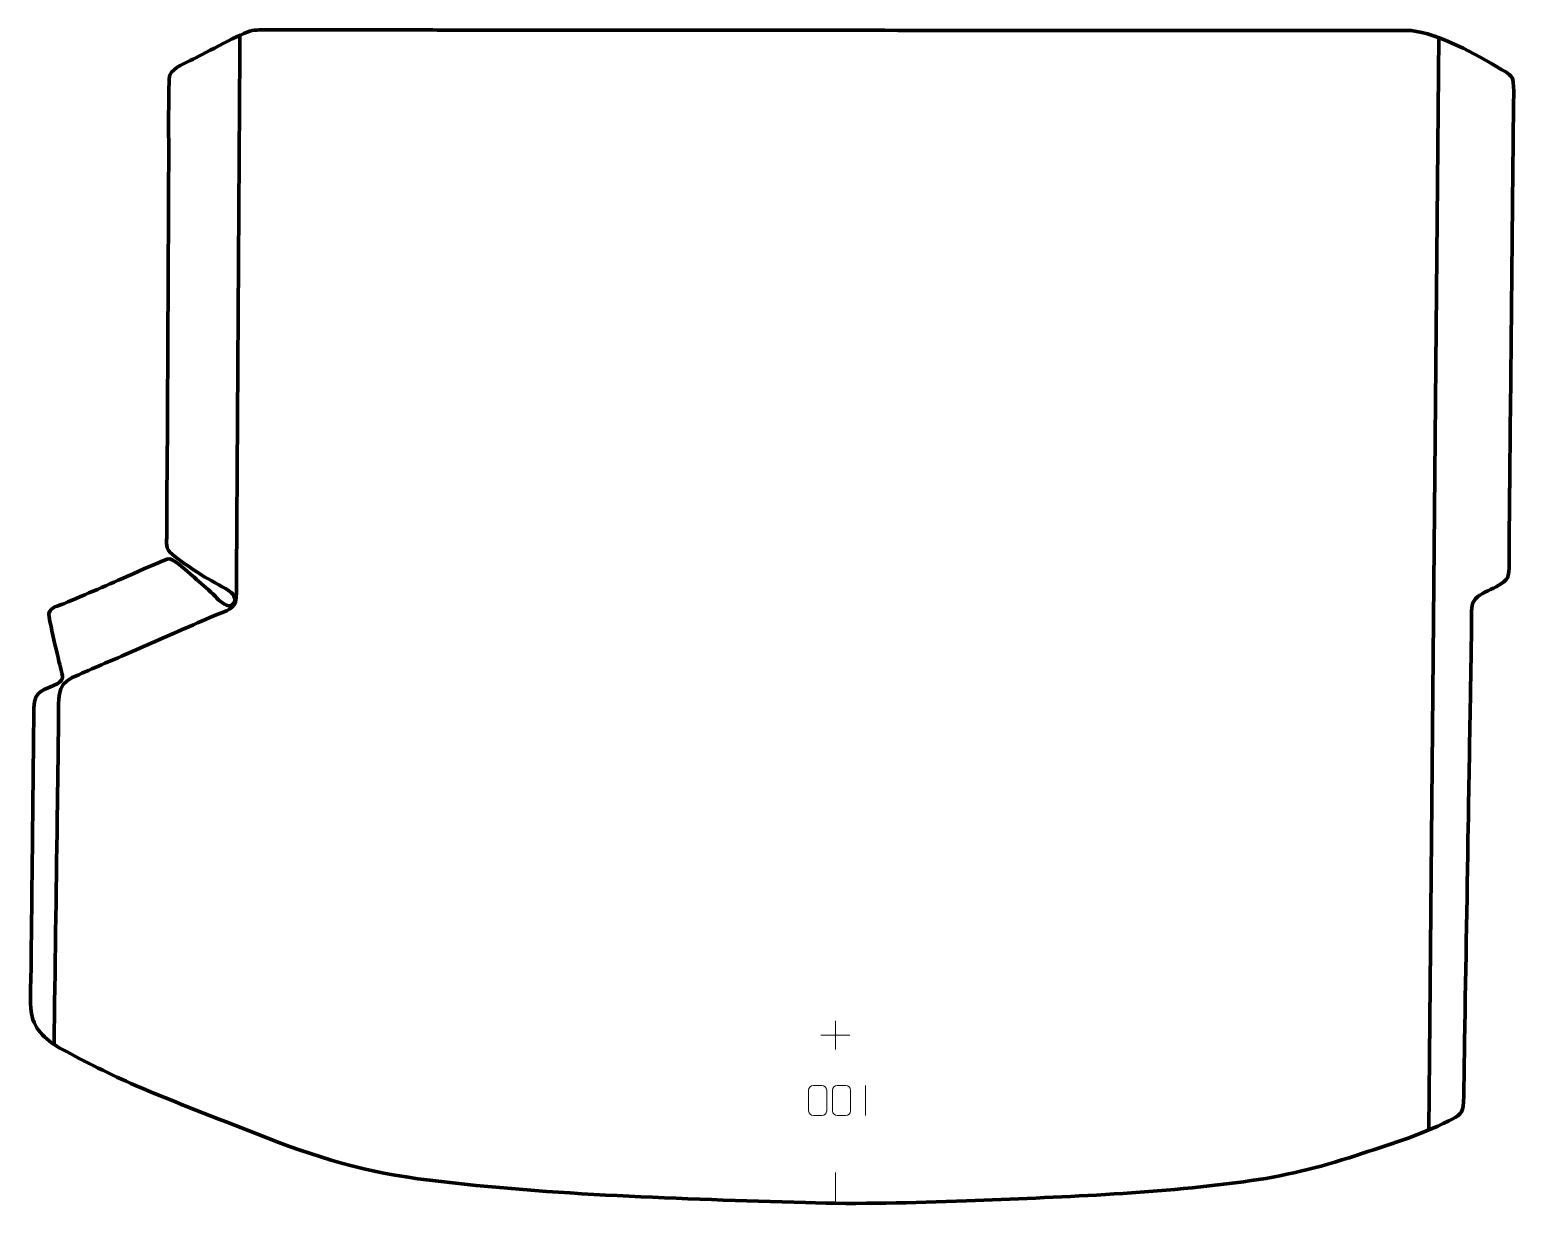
# Model space of a CAD drawing. Header units: millimetres. Extents: x 1436 to 2676, y 61 to 1042.
import ezdxf

# ---------------------------------------------------------------- set-up
doc = ezdxf.new("R2010")
doc.units = ezdxf.units.MM
doc.header["$MEASUREMENT"] = 0
doc.layers.add('layer 1', color=7, linetype='Continuous')
doc.layers.add('layer 2', color=7, linetype='Continuous')

msp = doc.modelspace()

# ---------------------------------------------------------------- linework, layer by layer
at = {"layer": 'layer 1', "color": 142, "lineweight": 158}
msp.add_open_spline([(1611.4637, 1037.1891), (1610.4759, 882.1034), (1609.3499, 727.0246), (1608.5298, 571.9372), (1608.5298, 571.9372), (1608.4604, 558.8129), (1604.2443, 558.3998), (1592.9711, 553.7883), (1592.9711, 553.7883), (1583.9395, 550.0937), (1574.8966, 545.9619), (1565.9406, 542.0431), (1565.9406, 542.0431), (1549.0068, 534.6406), (1532.0728, 527.2382), (1515.1388, 519.8358), (1515.1388, 519.8358), (1500.6905, 513.5357), (1485.7031, 507.531), (1471.4771, 500.8533), (1471.4771, 500.8533), (1457.8782, 494.47), (1460.147, 481.8891), (1460.0768, 469.1862), (1460.0768, 469.1862), (1460.036, 465.7008), (1459.9775, 462.2133), (1459.9281, 458.7278), (1459.9281, 458.7278), (1459.5741, 433.5883), (1459.2202, 408.4489), (1458.8663, 383.3095), (1458.8663, 383.3095), (1457.9793, 320.3019), (1457.0923, 257.2942), (1456.2053, 194.2866)], degree=3, knots=[0, 0, 0, 0, 0.1, 0.1, 0.1, 0.1, 0.2, 0.2, 0.2, 0.2, 0.3, 0.3, 0.3, 0.3, 0.4, 0.4, 0.4, 0.4, 0.5, 0.5, 0.5, 0.5, 0.6, 0.6, 0.6, 0.6, 0.7, 0.7, 0.7, 0.7, 0.8, 0.8, 0.8, 0.8, 1, 1, 1, 1], dxfattribs=at)
msp.add_open_spline([(2612.6409, 1035.7758), (2612.6409, 1035.7758), (2604.1504, 123.1585), (2604.1504, 123.1585)], degree=3, dxfattribs=at)
at = {"layer": 'layer 2', "color": 242, "lineweight": 158}
msp.add_open_spline([(1551.8094, 897.6427), (1551.869, 910.0633), (1551.9287, 922.4838), (1551.9882, 934.9043), (1551.9882, 934.9043), (1552.0164, 943.6451), (1551.4874, 1000.9713), (1552.8166, 1003.9727), (1552.8166, 1003.9727), (1556.3544, 1011.0055), (1565.6575, 1013.9075), (1572.5074, 1017.4066), (1572.5074, 1017.4066), (1582.1993, 1022.3574), (1613.2639, 1039.4222), (1621.6219, 1041.1448), (1621.6219, 1041.1448), (1624.2184, 1041.6799), (1626.7266, 1041.7665), (1629.3652, 1041.8252), (1629.3652, 1041.8252), (1647.1957, 1041.9365), (1665.0165, 1041.7642), (1682.8458, 1041.7473), (1682.8458, 1041.7473), (1707.9886, 1041.729), (1733.1313, 1041.7106), (1758.274, 1041.6923), (1758.274, 1041.6923), (1777.3698, 1041.6783), (1796.4656, 1041.6644), (1815.5613, 1041.6504), (1815.5613, 1041.6504), (1859.7998, 1041.6182), (1904.0384, 1041.5859), (1948.2769, 1041.5536), (1948.2769, 1041.5536), (1967.3727, 1041.5396), (1986.4684, 1041.5257), (2005.5642, 1041.5118), (2005.5642, 1041.5118), (2050.121, 1041.4793), (2094.6777, 1041.4468), (2139.2346, 1041.4143), (2139.2346, 1041.4143), (2196.5219, 1041.3725), (2253.8091, 1041.3306), (2311.0964, 1041.2888), (2311.0964, 1041.2888), (2323.8269, 1041.2795), (2336.5574, 1041.2703), (2349.2879, 1041.2609), (2349.2879, 1041.2609), (2387.1612, 1041.2333), (2425.0344, 1041.2057), (2462.9077, 1041.178), (2462.9077, 1041.178), (2488.0504, 1041.1597), (2513.1932, 1041.1413), (2538.336, 1041.1229), (2538.336, 1041.1229), (2555.2771, 1041.1355), (2572.6825, 1041.7424), (2589.5624, 1041.1227), (2589.5624, 1041.1227), (2612.471, 1038.8237), (2643.9267, 1021.1384), (2663.9372, 1009.3339), (2663.9372, 1009.3339), (2667.1694, 1007.4272), (2673.3776, 1004.1264), (2674.3198, 1000.2359), (2674.3198, 1000.2359), (2675.6079, 994.9181), (2674.9355, 978.2525), (2674.8545, 971.8401), (2674.8545, 971.8401), (2674.7276, 959.1194), (2674.6005, 946.3988), (2674.4736, 933.6782), (2674.4736, 933.6782), (2674.283, 914.5972), (2674.0925, 895.5163), (2673.902, 876.4353), (2673.902, 876.4353), (2673.8385, 870.075), (2673.775, 863.7147), (2673.7115, 857.3543), (2673.7115, 857.3543), (2673.2035, 806.4718), (2672.6954, 755.5892), (2672.1874, 704.7067), (2672.1874, 704.7067), (2672.0635, 692.3041), (2671.9397, 679.9015), (2671.8158, 667.4989), (2671.8158, 667.4989), (2671.7524, 661.1386), (2671.6889, 654.7783), (2671.6253, 648.4179), (2671.6253, 648.4179), (2671.4983, 635.6973), (2671.3713, 622.9767), (2671.2443, 610.256), (2671.2443, 610.256), (2671.2365, 605.0103), (2671.9855, 588.0428), (2669.9808, 584.2208), (2669.9808, 584.2208), (2663.2388, 574.1296), (2642.4806, 572.924), (2640.4115, 561.1524), (2640.4115, 561.1524), (2639.525, 556.1096), (2639.9654, 544.7398), (2639.8668, 538.8754), (2639.8668, 538.8754), (2639.5942, 522.651), (2639.318, 506.4268), (2639.0439, 490.2025), (2639.0439, 490.2025), (2638.4045, 452.3462), (2637.7651, 414.4898), (2637.1257, 376.6335), (2637.1257, 376.6335), (2636.051, 313.0093), (2634.9764, 249.3852), (2633.9018, 185.7612), (2633.9018, 185.7612), (2633.6818, 172.7144), (2633.6022, 159.572), (2633.2783, 146.5414), (2633.2783, 146.5414), (2633.0278, 136.4642), (2629.3752, 135.1702), (2620.8097, 130.6961), (2620.8097, 130.6961), (2596.8811, 118.641), (2569.1423, 110.2569), (2543.6103, 101.9156), (2543.6103, 101.9156), (2511.096, 91.316), (2483.486, 84.5172), (2449.5287, 79.9225), (2449.5287, 79.9225), (2373.5747, 69.6852), (2294.81, 66.9828), (2218.1948, 64.0409), (2218.1948, 64.0409), (2172.8804, 62.3075), (2129.0754, 61.0659), (2083.6844, 62.4703), (2083.6844, 62.4703), (1979.5507, 65.7473), (1873.3383, 68.5402), (1769.9077, 81.1287), (1769.9077, 81.1287), (1715.6457, 87.7329), (1676.0066, 99.9934), (1625.4474, 119.8643), (1625.4474, 119.8643), (1591.5957, 133.1687), (1557.6292, 146.1327), (1524.1389, 160.3398), (1524.1389, 160.3398), (1503.6977, 169.3139), (1482.5132, 179.9855), (1462.8307, 190.5596), (1462.8307, 190.5596), (1450.9427, 197.1495), (1439.5069, 206.1963), (1437.4228, 220.4667), (1437.4228, 220.4667), (1435.882, 231.0165), (1436.882, 245.4418), (1437.0034, 256.4305), (1437.0034, 256.4305), (1437.4264, 294.7083), (1437.8542, 332.986), (1438.2797, 371.2638), (1438.2797, 371.2638), (1438.6643, 406.0274), (1438.9458, 440.7935), (1439.3768, 475.5563), (1439.3768, 475.5563), (1440.0874, 491.4896), (1447.626, 489.4768), (1459.2491, 496.016), (1459.2491, 496.016), (1464.9894, 499.2455), (1463.2588, 502.3495), (1461.84, 508.099), (1461.84, 508.099), (1460.3, 514.407), (1451.4255, 551.2106), (1451.937, 554.497), (1451.937, 554.497), (1453.3542, 559.7558), (1459.9171, 560.8123), (1464.2981, 562.6247), (1464.2981, 562.6247), (1482.9929, 570.359), (1501.7669, 578.7445), (1520.389, 586.754), (1520.389, 586.754), (1524.7351, 588.677), (1550.1633, 600.4232), (1552.5442, 600.0514), (1552.5442, 600.0514), (1557.4075, 599.2922), (1570.8908, 586.5978), (1575.1137, 582.8806), (1575.1137, 582.8806), (1580.2775, 578.3352), (1586.1309, 573.6846), (1591.0571, 568.6135), (1591.0571, 568.6135), (1594.0579, 565.5243), (1599.0375, 559.781), (1603.8975, 561.1628), (1603.8975, 561.1628), (1607.7865, 562.2685), (1608.2406, 568.8921), (1604.3961, 571.8169), (1604.3961, 571.8169), (1598.4238, 576.3606), (1589.3912, 580.5425), (1582.2163, 584.8813), (1582.2163, 584.8813), (1573.3784, 590.2257), (1563.3344, 597.1374), (1555.0819, 603.7701), (1555.0819, 603.7701), (1548.5467, 609.0225), (1550.426, 612.6567), (1550.3564, 620.6776), (1550.3564, 620.6776), (1550.1533, 646.0145), (1550.7248, 671.6201), (1550.8467, 697.0035), (1550.8467, 697.0035), (1551.1675, 763.8832), (1551.4886, 830.7629), (1551.8094, 897.6427)], degree=3, knots=[0, 0, 0, 0, 0.016129032, 0.016129032, 0.016129032, 0.016129032, 0.032258065, 0.032258065, 0.032258065, 0.032258065, 0.048387097, 0.048387097, 0.048387097, 0.048387097, 0.064516129, 0.064516129, 0.064516129, 0.064516129, 0.080645161, 0.080645161, 0.080645161, 0.080645161, 0.096774194, 0.096774194, 0.096774194, 0.096774194, 0.112903226, 0.112903226, 0.112903226, 0.112903226, 0.129032258, 0.129032258, 0.129032258, 0.129032258, 0.14516129, 0.14516129, 0.14516129, 0.14516129, 0.161290323, 0.161290323, 0.161290323, 0.161290323, 0.177419355, 0.177419355, 0.177419355, 0.177419355, 0.193548387, 0.193548387, 0.193548387, 0.193548387, 0.209677419, 0.209677419, 0.209677419, 0.209677419, 0.225806452, 0.225806452, 0.225806452, 0.225806452, 0.241935484, 0.241935484, 0.241935484, 0.241935484, 0.258064516, 0.258064516, 0.258064516, 0.258064516, 0.274193548, 0.274193548, 0.274193548, 0.274193548, 0.290322581, 0.290322581, 0.290322581, 0.290322581, 0.306451613, 0.306451613, 0.306451613, 0.306451613, 0.322580645, 0.322580645, 0.322580645, 0.322580645, 0.338709677, 0.338709677, 0.338709677, 0.338709677, 0.35483871, 0.35483871, 0.35483871, 0.35483871, 0.370967742, 0.370967742, 0.370967742, 0.370967742, 0.387096774, 0.387096774, 0.387096774, 0.387096774, 0.403225806, 0.403225806, 0.403225806, 0.403225806, 0.419354839, 0.419354839, 0.419354839, 0.419354839, 0.435483871, 0.435483871, 0.435483871, 0.435483871, 0.451612903, 0.451612903, 0.451612903, 0.451612903, 0.467741935, 0.467741935, 0.467741935, 0.467741935, 0.483870968, 0.483870968, 0.483870968, 0.483870968, 0.5, 0.5, 0.5, 0.5, 0.516129032, 0.516129032, 0.516129032, 0.516129032, 0.532258065, 0.532258065, 0.532258065, 0.532258065, 0.548387097, 0.548387097, 0.548387097, 0.548387097, 0.564516129, 0.564516129, 0.564516129, 0.564516129, 0.580645161, 0.580645161, 0.580645161, 0.580645161, 0.596774194, 0.596774194, 0.596774194, 0.596774194, 0.612903226, 0.612903226, 0.612903226, 0.612903226, 0.629032258, 0.629032258, 0.629032258, 0.629032258, 0.64516129, 0.64516129, 0.64516129, 0.64516129, 0.661290323, 0.661290323, 0.661290323, 0.661290323, 0.677419355, 0.677419355, 0.677419355, 0.677419355, 0.693548387, 0.693548387, 0.693548387, 0.693548387, 0.709677419, 0.709677419, 0.709677419, 0.709677419, 0.725806452, 0.725806452, 0.725806452, 0.725806452, 0.741935484, 0.741935484, 0.741935484, 0.741935484, 0.758064516, 0.758064516, 0.758064516, 0.758064516, 0.774193548, 0.774193548, 0.774193548, 0.774193548, 0.790322581, 0.790322581, 0.790322581, 0.790322581, 0.806451613, 0.806451613, 0.806451613, 0.806451613, 0.822580645, 0.822580645, 0.822580645, 0.822580645, 0.838709677, 0.838709677, 0.838709677, 0.838709677, 0.85483871, 0.85483871, 0.85483871, 0.85483871, 0.870967742, 0.870967742, 0.870967742, 0.870967742, 0.887096774, 0.887096774, 0.887096774, 0.887096774, 0.903225806, 0.903225806, 0.903225806, 0.903225806, 0.919354839, 0.919354839, 0.919354839, 0.919354839, 0.935483871, 0.935483871, 0.935483871, 0.935483871, 0.951612903, 0.951612903, 0.951612903, 0.951612903, 0.967741935, 0.967741935, 0.967741935, 0.967741935, 1, 1, 1, 1], dxfattribs=at)
at = {"layer": 'layer 2', "color": 250, "lineweight": 9}
for points in [[(2108.6452, 214.3021), (2108.6452, 214.3021), (2108.6452, 190.3242), (2108.6452, 190.3242)], [(2096.6563, 202.3131), (2096.6563, 202.3131), (2120.6342, 202.3131), (2120.6342, 202.3131)], [(2133.8628, 160.2251), (2133.8628, 160.2251), (2133.8628, 135.251), (2133.8628, 135.251)], [(2108.6814, 87.6452), (2108.6814, 87.6452), (2108.6814, 62.6711), (2108.6814, 62.6711)]]:
    msp.add_open_spline(points, degree=3, dxfattribs=at)
for points in [[(2090.2821, 160.2373), (2092.6482, 160.2373), (2095.0147, 160.2373), (2097.3812, 160.2373), (2097.3812, 160.2373), (2099.3617, 160.2729), (2101.3877, 158.7786), (2101.4148, 156.3365), (2101.4148, 156.3365), (2101.4144, 150.5791), (2101.4144, 144.8213), (2101.4148, 139.0631), (2101.4148, 139.0631), (2101.2727, 136.7355), (2099.5663, 135.2532), (2097.3812, 135.2424), (2097.3812, 135.2424), (2095.0088, 135.2428), (2092.6364, 135.2428), (2090.2644, 135.2424), (2090.2644, 135.2424), (2088.3059, 135.1368), (2086.2995, 137.0247), (2086.3109, 139.0457), (2086.3109, 139.0457), (2086.3113, 144.8263), (2086.3113, 150.6066), (2086.3109, 156.3864), (2086.3109, 156.3864), (2086.3152, 158.5284), (2088.0923, 160.2509), (2090.2821, 160.2373)], [(2110.2821, 160.2373), (2112.6482, 160.2373), (2115.0147, 160.2373), (2117.3812, 160.2373), (2117.3812, 160.2373), (2119.3617, 160.2729), (2121.3877, 158.7786), (2121.4148, 156.3365), (2121.4148, 156.3365), (2121.4144, 150.5791), (2121.4144, 144.8213), (2121.4148, 139.0631), (2121.4148, 139.0631), (2121.2727, 136.7355), (2119.5663, 135.2532), (2117.3812, 135.2424), (2117.3812, 135.2424), (2115.0088, 135.2428), (2112.6364, 135.2428), (2110.2644, 135.2424), (2110.2644, 135.2424), (2108.3059, 135.1368), (2106.2995, 137.0247), (2106.3109, 139.0457), (2106.3109, 139.0457), (2106.3113, 144.8263), (2106.3113, 150.6066), (2106.3109, 156.3864), (2106.3109, 156.3864), (2106.3152, 158.5284), (2108.0923, 160.2509), (2110.2821, 160.2373)]]:
    msp.add_open_spline(points, degree=3, knots=[0, 0, 0, 0, 0.111111111, 0.111111111, 0.111111111, 0.111111111, 0.222222222, 0.222222222, 0.222222222, 0.222222222, 0.333333333, 0.333333333, 0.333333333, 0.333333333, 0.444444444, 0.444444444, 0.444444444, 0.444444444, 0.555555556, 0.555555556, 0.555555556, 0.555555556, 0.666666667, 0.666666667, 0.666666667, 0.666666667, 0.777777778, 0.777777778, 0.777777778, 0.777777778, 1, 1, 1, 1], dxfattribs=at)

doc.saveas('drawing.dxf')
